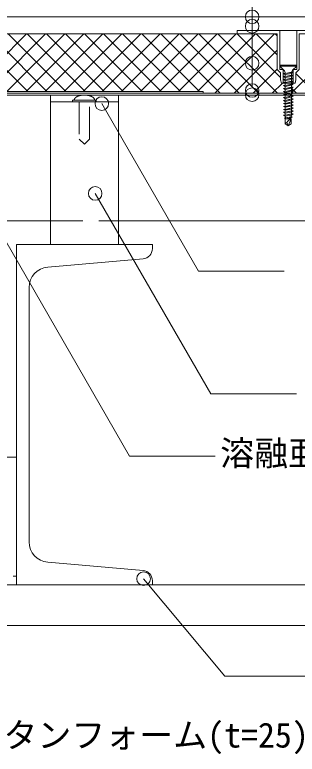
# Model space of a CAD drawing. Units: millimetres, scale not verified. Extents: x -1380 to 1380, y -955 to 955.
# Drawn here: x 284 to 450.3, y -583.7 to -148.9 of the extents above; entities that cross this region are included whole.
import ezdxf
from ezdxf.enums import TextEntityAlignment as Align

# ---------------------------------------------------------------- set-up
doc = ezdxf.new("R2010")
doc.units = ezdxf.units.MM
doc.header["$LTSCALE"] = 3
doc.linetypes.add('USER2', pattern=[9.525, 6.35, -3.175])
for name, color, linetype, lineweight in [('0-1_HATCH', 9, 'Continuous', 18), ('0-2_BOUSUI', 1, 'Continuous', 18), ('0-3_MOJI', 7, 'Continuous', 18), ('0-5_KANAMONO_SCREW', 4, 'Continuous', 18), ('0-6_dannnetu', 6, 'Continuous', 18), ('0-7_KANAMONO', 5, 'Continuous', 18), ('0-8_TEKKOTU', 7, 'Continuous', 18), ('0-A_dekki', 3, 'Continuous', 18), ('0-C_ZATU', 6, 'Continuous', 18), ('0-E_STEEL-A', 5, 'Continuous', 18)]:
    doc.layers.add(name, color=color, linetype=linetype, lineweight=lineweight)
doc.styles.add('ＭＳ ゴシック', font='')
doc.styles.get('ＭＳ ゴシック').set_extended_font_data('MS Gothic')

msp = doc.modelspace()

# ---------------------------------------------------------------- linework, layer by layer
at = {"layer": '0-1_HATCH'}
for p, q in [((256.915, -194.046), (290.915, -160.046)), ((268.14, -194.046), (302.14, -160.046)), ((302.894, -194.046), (268.894, -160.046)), ((279.366, -194.046), (313.366, -160.046)), ((314.119, -194.046), (280.119, -160.046)), ((290.591, -194.046), (324.591, -160.046)), ((325.345, -194.046), (291.345, -160.046)), ((301.816, -194.046), (335.816, -160.046)), ((336.57, -194.046), (302.57, -160.046)), ((313.042, -194.046), (347.042, -160.046)), ((347.795, -194.046), (313.795, -160.046)), ((324.267, -194.046), (358.267, -160.046)), ((359.021, -194.046), (325.021, -160.046)), ((335.492, -194.046), (369.492, -160.046)), ((370.246, -194.046), (336.246, -160.046)), ((346.718, -194.046), (380.718, -160.046)), ((381.471, -194.046), (347.471, -160.046)), ((357.943, -194.046), (391.943, -160.046)), ((392.697, -194.046), (358.697, -160.046)), ((369.168, -194.046), (403.168, -160.046)), ((404.922, -195.046), (369.922, -160.046)), ((380.394, -194.046), (414.394, -160.046)), ((416.147, -195.046), (381.147, -160.046)), ((391.619, -194.046), (425.619, -160.046)), ((427.373, -195.046), (392.373, -160.046)), ((401.844, -195.046), (436.844, -160.046)), ((438.598, -195.046), (403.598, -160.046)), ((440.468, -185.691), (414.823, -160.046)), ((438.468, -172.466), (426.048, -160.046)), ((438.468, -161.241), (437.274, -160.046)), ((446.946, -194.846), (481.746, -160.046)), ((291.669, -194.046), (260.818, -163.196)), ((413.07, -195.046), (438.468, -169.648)), ((424.295, -195.046), (438.468, -180.873)), ((460.854, -194.852), (449.468, -183.466)), ((435.52, -195.046), (441.52, -189.046)), ((449.624, -194.847), (446.849, -192.073))]:
    msp.add_line(p, q, dxfattribs=at)
at = {"layer": '0-2_BOUSUI'}
msp.add_lwpolyline([(899.968, -150.046), (259.826, -150.046), (219.968, -189.904), (219.968, -230.904), (175.826, -275.046), (99.326, -275.046), (65.826, -308.546), (-30.598, -308.546)], dxfattribs=at)
at = {"layer": '0-3_MOJI'}
msp.add_line((423.719, -191.038), (423.719, 70.37), dxfattribs=at)
for points in [[(442.596, -299.711), (392.158, -299.711), (335.206, -201.067)], [(449.75, -371.701), (399.311, -371.701), (331.325, -253.945)], [(401.923, -408.399), (351.485, -408.399), (264.968, -258.546)], [(532.119, -537.899), (407.57, -537.899), (359.814, -480.528)]]:
    msp.add_lwpolyline(points, dxfattribs=at)
for centre in [(423.719, -150.046), (423.719, -155.578), (423.719, -177.332), (423.719, -193.396), (423.719, -195.86), (335.206, -201.067), (331.325, -253.945), (359.814, -480.528)]:
    msp.add_circle(centre, 4, dxfattribs=at)
at = {"layer": '0-5_KANAMONO_SCREW'}
for p, q in [((439.968, -178.546), (449.968, -178.546)), ((439.968, -179.046), (439.968, -178.546)), ((439.968, -179.046), (442.388, -181.467)), ((442.968, -182.596), (442.906, -182.365)), ((442.968, -182.596), (443.118, -182.596)), ((443.118, -183.471), (446.818, -182.596)), ((443.118, -183.471), (443.118, -182.596)), ((447.818, -182.596), (446.818, -182.596)), ((446.968, -182.596), (447.03, -182.365)), ((449.968, -179.046), (449.968, -178.546)), ((442.118, -183.471), (443.118, -184.012)), ((442.118, -185.221), (443.118, -185.762)), ((442.118, -186.971), (443.118, -187.512)), ((443.118, -184.012), (443.118, -185.221)), ((443.118, -185.221), (446.818, -184.346)), ((443.118, -185.762), (443.118, -186.971)), ((443.118, -186.971), (446.818, -186.096)), ((443.118, -187.512), (446.818, -186.846)), ((446.818, -183.346), (446.818, -184.346)), ((447.818, -184.346), (446.818, -184.346)), ((446.818, -185.096), (446.818, -186.096)), ((446.818, -186.846), (447.818, -186.096)), ((447.818, -186.096), (446.818, -186.096)), ((446.818, -186.846), (446.818, -187.846)), ((442.118, -188.721), (443.118, -189.262)), ((442.118, -190.471), (443.118, -191.012)), ((443.118, -187.512), (443.118, -188.721)), ((443.118, -188.721), (446.818, -187.846)), ((443.118, -189.262), (443.118, -190.471)), ((443.118, -190.471), (446.818, -189.596)), ((443.118, -191.012), (443.118, -192.221)), ((443.118, -192.221), (446.818, -191.346)), ((447.818, -187.846), (446.818, -187.846)), ((446.818, -188.596), (446.818, -189.596)), ((447.818, -189.596), (446.818, -189.596)), ((446.818, -190.346), (446.818, -191.346)), ((447.818, -191.346), (446.818, -191.346)), ((442.118, -192.221), (443.118, -192.762)), ((442.118, -193.971), (443.118, -194.512)), ((443.118, -192.762), (443.118, -193.971)), ((443.118, -193.971), (446.818, -193.096)), ((443.118, -194.512), (443.118, -195.721)), ((443.118, -195.721), (446.818, -194.846)), ((446.818, -192.096), (446.818, -193.096)), ((447.818, -193.096), (446.818, -193.096)), ((446.818, -193.846), (446.818, -194.846)), ((447.818, -194.846), (446.818, -194.846)), ((446.818, -195.596), (446.818, -196.596)), ((442.118, -195.721), (443.118, -196.262)), ((442.118, -197.471), (443.118, -198.012)), ((442.118, -199.221), (443.118, -199.221)), ((442.118, -199.221), (443.118, -199.762)), ((443.118, -196.262), (443.118, -197.471)), ((443.118, -197.471), (446.818, -196.596)), ((443.118, -198.012), (443.118, -199.221)), ((443.118, -199.221), (447.818, -198.346)), ((443.118, -199.221), (446.818, -198.346)), ((443.118, -199.762), (446.818, -199.096)), ((443.118, -199.762), (443.118, -200.971)), ((447.818, -196.596), (446.818, -196.596)), ((446.818, -197.346), (446.818, -198.346)), ((447.818, -198.346), (446.818, -198.346)), ((446.818, -199.096), (447.818, -198.346)), ((446.818, -199.096), (446.818, -200.096)), ((442.118, -200.971), (443.118, -200.971)), ((442.118, -200.971), (443.118, -201.512)), ((442.118, -202.721), (443.118, -202.721)), ((443.118, -200.971), (447.818, -200.096)), ((443.118, -200.971), (446.818, -200.096)), ((443.118, -201.512), (446.818, -200.846)), ((443.118, -201.512), (443.118, -202.721)), ((443.118, -202.721), (447.818, -201.846)), ((443.118, -202.721), (446.818, -201.846)), ((443.118, -203.262), (443.118, -204.471)), ((443.118, -204.471), (447.818, -203.596)), ((443.118, -204.471), (446.818, -203.596)), ((443.118, -205.012), (446.818, -204.346)), ((447.818, -200.096), (446.818, -200.096)), ((446.818, -200.846), (447.818, -200.096)), ((446.818, -200.846), (446.818, -201.846)), ((447.818, -201.846), (446.818, -201.846)), ((446.818, -202.596), (447.818, -201.846)), ((447.818, -203.596), (446.818, -203.596)), ((446.818, -204.346), (447.818, -203.596)), ((446.818, -204.346), (446.818, -205.346)), ((442.118, -204.471), (443.118, -204.471)), ((442.118, -204.471), (443.118, -205.012)), ((442.118, -206.221), (443.118, -206.221)), ((442.118, -206.221), (443.118, -206.762)), ((442.118, -207.971), (443.118, -207.971)), ((442.118, -207.971), (443.118, -208.512)), ((443.118, -205.012), (443.118, -206.221)), ((443.118, -206.221), (447.818, -205.346)), ((443.118, -206.221), (446.818, -205.346)), ((443.118, -206.762), (446.818, -206.096)), ((443.118, -206.762), (443.118, -207.971)), ((443.118, -207.971), (447.818, -207.096)), ((443.118, -207.971), (446.818, -207.096)), ((443.118, -208.512), (446.818, -207.846)), ((443.118, -208.512), (443.536, -209.546)), ((446.818, -207.846), (446.496, -208.846)), ((447.818, -205.346), (446.818, -205.346)), ((446.818, -206.096), (447.818, -205.346)), ((446.818, -206.096), (446.818, -207.096)), ((447.818, -207.096), (446.818, -207.096)), ((446.818, -207.846), (447.818, -207.096)), ((442.736, -209.546), (443.536, -209.979)), ((443.218, -209.979), (443.218, -212.921)), ((443.218, -209.979), (446.718, -209.979)), ((444.968, -214.146), (443.218, -212.921)), ((443.536, -209.546), (447.296, -208.846)), ((443.536, -209.979), (446.496, -209.446)), ((444.968, -214.146), (444.227, -212.143)), ((444.968, -214.146), (446.718, -212.921)), ((446.496, -209.446), (446.496, -209.979))]:
    msp.add_line(p, q, dxfattribs=at)
for points in [[(439.968, -179.046), (449.968, -179.046), (447.548, -181.467)], [(442.118, -183.471), (443.118, -183.471), (447.818, -182.596)], [(443.118, -184.012), (446.818, -183.346), (447.818, -182.596)], [(442.118, -185.221), (443.118, -185.221), (447.818, -184.346)], [(442.118, -186.971), (443.118, -186.971), (447.818, -186.096)], [(443.118, -185.762), (446.818, -185.096), (447.818, -184.346)], [(442.118, -188.721), (443.118, -188.721), (447.818, -187.846)], [(442.118, -190.471), (443.118, -190.471), (447.818, -189.596)], [(442.118, -192.221), (443.118, -192.221), (447.818, -191.346)], [(443.118, -189.262), (446.818, -188.596), (447.818, -187.846)], [(443.118, -191.012), (446.818, -190.346), (447.818, -189.596)], [(443.118, -192.762), (446.818, -192.096), (447.818, -191.346)], [(442.118, -193.971), (443.118, -193.971), (447.818, -193.096)], [(442.118, -195.721), (443.118, -195.721), (447.818, -194.846)], [(443.118, -194.512), (446.818, -193.846), (447.818, -193.096)], [(443.118, -196.262), (446.818, -195.596), (447.818, -194.846)], [(442.118, -197.471), (443.118, -197.471), (447.818, -196.596)], [(443.118, -198.012), (446.818, -197.346), (447.818, -196.596)], [(442.118, -202.721), (443.118, -203.262), (446.818, -202.596), (446.818, -203.596)], [(442.736, -209.546), (443.536, -209.546), (446.496, -208.846)], [(444.968, -214.146), (446.718, -209.979), (446.718, -212.921)], [(446.496, -209.446), (447.296, -208.846), (446.496, -208.846)]]:
    msp.add_lwpolyline(points, dxfattribs=at)
for centre, radius, start, end in [((440.974, -182.881), 2, 14.93142, 45), ((448.962, -182.881), 2, 135, 165.06858), ((444.968, -214.146), 2.136, 110.30447, 145), ((449.036, -215.164), 5.679, 114.08593, 147.8643)]:
    msp.add_arc(centre, radius, start, end, dxfattribs=at)
at = {"layer": '0-6_dannnetu'}
msp.add_line((438.468, -160.046), (263.968, -160.046), dxfattribs=at)
at = {"layer": '0-7_KANAMONO'}
msp.add_lwpolyline([(135.968, -320.046), (265.968, -320.046), (265.968, -195.046), (394.968, -195.046), (394.968, -194.046), (264.968, -194.046), (264.968, -319.046), (135.968, -319.046)], close=True, dxfattribs=at)
msp.add_lwpolyline([(214.968, -411.046), (214.968, -409.046), (284.968, -409.046), (284.968, -479.046), (282.968, -479.046)], dxfattribs=at)
at = {"layer": '0-8_TEKKOTU'}
for p, q in [((-305.032, -484.046), (899.968, -484.046)), ((-305.032, -508.046), (899.968, -508.046))]:
    msp.add_line(p, q, dxfattribs=at)
at = {"layer": '0-A_dekki'}
for p, q in [((899.968, -195.046), (274.968, -195.046)), ((899.968, -196.046), (274.968, -196.046)), ((304.968, -284.046), (304.968, -196.046)), ((304.968, -200.046), (344.968, -200.046)), ((344.968, -284.046), (344.968, -196.046)), ((304.968, -270.046), (274.968, -270.046)), ((899.968, -270.046), (344.968, -270.046))]:
    msp.add_line(p, q, dxfattribs=at)
at = {"layer": '0-A_dekki', "linetype": 'USER2'}
msp.add_line((304.968, -270.046), (344.968, -270.046), dxfattribs=at)
msp.add_lwpolyline([(317.968, -200.046), (331.968, -200.046), (331.968, -199.046), (317.968, -199.046)], close=True, dxfattribs=at)
msp.add_lwpolyline([(321.968, -200.046), (321.968, -222.046), (324.968, -225.046), (327.968, -222.046), (327.968, -200.046)], dxfattribs=at)
for centre, radius, start, end in [((320.902, -199.118), 1.935, 125.7312, 177.88555), ((323.22, -201.699), 5.397, 103.41361, 129.70709), ((325.04, -207.964), 11.918, 90.34476, 104.93646), ((324.896, -207.964), 11.918, 75.06354, 89.65524), ((326.716, -201.699), 5.397, 50.29291, 76.58639), ((329.034, -199.118), 1.935, 2.11445, 54.2688)]:
    msp.add_arc(centre, radius, start, end, dxfattribs=at)
at = {"layer": '0-C_ZATU'}
for p, q in [((439.968, -158.046), (449.968, -158.046)), ((441.968, -189.046), (447.968, -189.046))]:
    msp.add_line(p, q, dxfattribs=at)
for points in [[(441.968, -181.046), (439.968, -181.046), (439.968, -158.046), (414.968, -158.046), (414.968, -160.046), (438.468, -160.046), (438.468, -181.046), (440.468, -183.046), (440.468, -187.046), (440.968, -189.046), (441.968, -189.046)], [(447.968, -181.046), (449.968, -181.046), (449.968, -158.046), (474.968, -158.046), (474.968, -160.046), (451.468, -160.046), (451.468, -181.046), (449.468, -183.046), (449.468, -187.046), (448.968, -189.046), (447.968, -189.046)]]:
    msp.add_lwpolyline(points, close=True, dxfattribs=at)
at = {"layer": '0-E_STEEL-A'}
for p, q in [((359.491, -292.354), (303.422, -297.26)), ((292.468, -309.214), (292.468, -458.879)), ((303.422, -470.833), (359.491, -475.739))]:
    msp.add_line(p, q, dxfattribs=at)
msp.add_lwpolyline([(364.968, -481.716), (364.968, -484.046), (284.968, -484.046), (284.968, -284.046), (364.968, -284.046), (364.968, -286.377)], dxfattribs=at)
for centre, radius, start, end in [((358.968, -286.377), 6, 275, 0), ((304.468, -309.214), 12, 95, 180), ((304.468, -458.879), 12, 180, 265), ((358.968, -481.716), 6, 360, 85)]:
    msp.add_arc(centre, radius, start, end, dxfattribs=at)

# ---------------------------------------------------------------- texts
at = {"layer": '0-3_MOJI', "style": 'ＭＳ ゴシック'}
for s, p in [('溶融亜鉛メッキ鋼板(t=1.0)', (404.923, -418.399)), ('現場発泡硬質ウレタンフォーム(t=25)', (117.295, -584.231))]:
    msp.add_text(s, height=14.66, dxfattribs=at).set_placement(p, align=Align.BOTTOM_LEFT)

doc.saveas('drawing.dxf')
